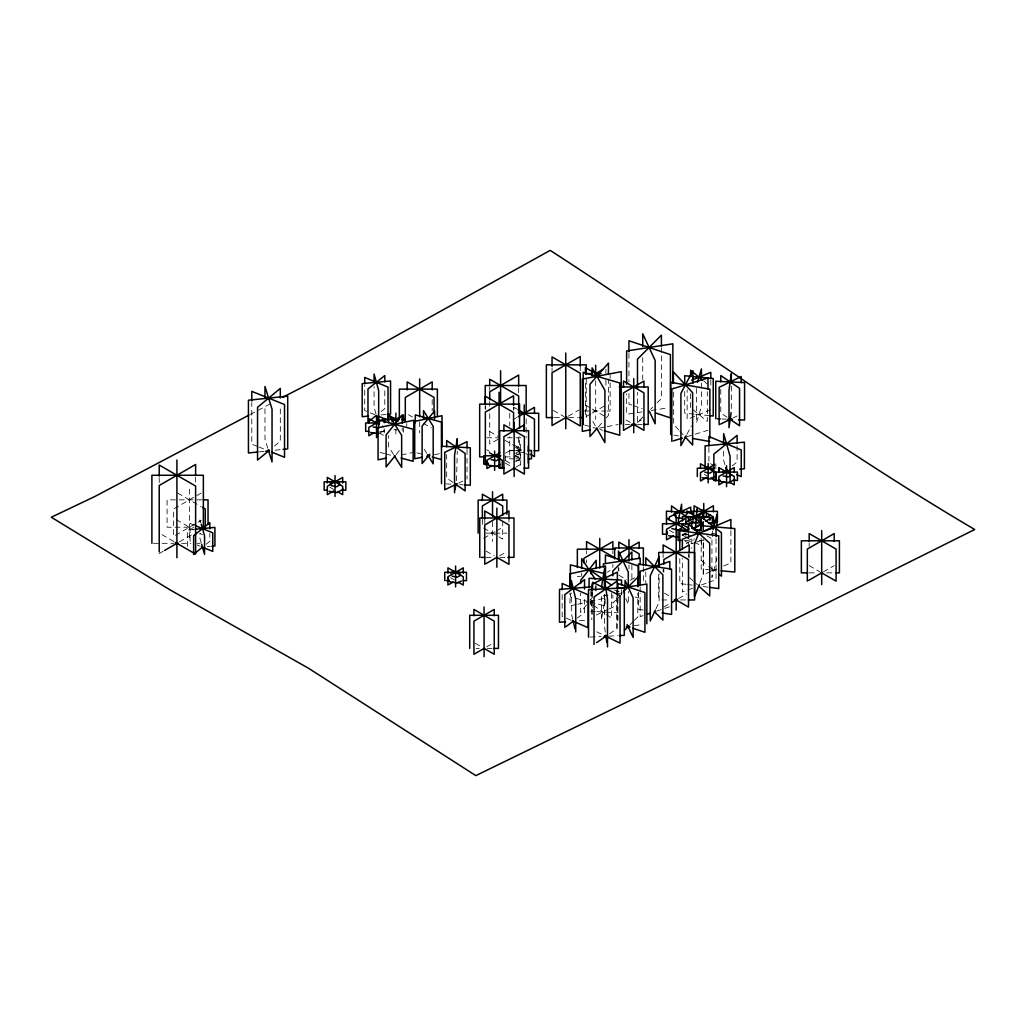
<?xml version="1.0" encoding="UTF-8"?>
<svg xmlns="http://www.w3.org/2000/svg" width="1026" height="1026" viewBox="0 0 1026 1026"><rect width="100%" height="100%" fill="white"/><g stroke="black" fill="none" stroke-linecap="round" stroke-linejoin="round"><path stroke-width="0.75" stroke-dasharray="5 3.75" d="M456.519 480.655L457.263 451.158M711.941 534.084L712.711 531.096M716.956 558.08L711.941 577.484L711.941 537.175M699.937 582.858L703.208 574.419L703.208 539.253M655.96 608.803L659.128 601.98L659.128 573.893M686.894 434.37L691.383 425.893M586.487 604.917L580.652 612.445L580.652 593.208M590.36 599.915L592.31 597.401M396.151 454.531L400.178 449.555M598.184 427.137L602.288 422.443M606.392 417.762L608.444 415.415L608.444 378.966M642.917 416.992L637.479 422.43L637.479 392.368M650.535 409.374L652.716 407.207M657.063 402.846L661.411 398.498L661.411 354.175M621.82 594.118L612.868 603.07L612.868 595.054M630.028 624.744L633.363 621.41M634.466 620.294L637.8 616.959L637.8 593.118M274.327 446.13L280.316 441.154L280.316 405.988M206.072 544.267L209.804 541.253L209.804 533.494M732.218 465.945L737.104 462.008L737.104 444.784M381.185 411.529L384.788 408.643L384.788 388.161M577.163 618.152L584.551 612.535L584.551 596.863M609.457 633.85L617.165 628.566L617.165 596.914M201.211 493.057L173.638 508.973L173.638 536.354L201.211 520.438M159.222 553.54L163.262 551.206M179.435 541.856L192.914 534.084M379.902 433.036L384.686 430.279L382.493 425.559M513.988 419.159L516.719 417.582M497.995 439.32L489.723 444.091L489.723 412.401M568.16 416.21L578.908 410.002M505.497 453.171L512.218 449.298M515.501 453.428L521.901 449.734M515.36 455.813L522.183 451.876M590.899 413.799L585.436 416.954L585.436 380.171M592.259 413.016L605.904 405.142M515.501 461.777L521.901 458.083M516.181 466.984L521.644 463.829M637.146 422.443L642.597 419.301M483.631 538.291L495.071 531.686M496.34 530.955L502.689 527.287M499.559 555.81L506.28 551.937M607.341 572.162L610.098 570.571M486.619 646.931L492.98 643.264M682.085 535.521L686.227 533.122M686.227 543.639L694.525 538.855M630.259 580.318L635.351 577.381M663.822 607.084L669.17 603.993M678.519 598.594L686.548 593.964M823.468 571.841L834.215 565.634M250.229 414.453L272.878 402.5M732.91 418.018L737.053 415.992M458.686 483.105L462.867 481.104M596.375 615.023L607.559 609.7M608.957 609.034L617.357 605.045L617.357 594.08M710.749 571.508L703.567 574.573L703.567 540.471M712.185 570.892L716.507 569.045M723.689 565.98L730.884 562.902L730.884 530.352M710.8 409.772L687.151 419.403L687.151 389.765M692.601 588.219L682.354 591.976L682.354 558.4M701.399 585L707.26 582.858M708.722 582.319L716.045 579.639L716.045 538.073M682.534 534.469L685.176 533.584M695.705 542.369L691.755 543.677L685.176 541.484M697.026 541.92L700.976 540.612M643.122 615.613L640.16 616.6L640.16 593.182M656.46 611.163L669.811 606.712M686.881 436.73L707.978 430.253M576.137 604.545L569.969 605.917L569.969 593.092M577.689 604.211L588.501 601.826M590.053 601.48L605.494 598.081M401.384 454.928L412.26 452.646M434.421 454.723L440.487 453.479M599.415 428.111L605.648 426.931M607.2 426.636L618.088 424.572M642.045 411.888L626.63 414.273L626.63 393.702M651.292 410.464L668.259 407.835M607.995 595.234L603.403 595.939L603.403 592.733M618.704 593.579L621.769 593.105M634.196 625.732L642.109 624.513M259.424 451.838L264.144 451.35M275.135 450.196L281.419 449.555M193.581 529.442L187.489 530.032L187.489 547.076M207.303 546.717L210.356 546.422M381.108 414.927L385.84 414.491M579.51 620.692L588.744 619.96M590.091 637.056L600.98 636.518M608.751 636.133L618.088 635.671M584.243 411.041L605.571 411.041M607.097 411.041L610.137 411.041L610.137 379.838M554.348 417.595L562.325 417.595M568.712 417.595L578.279 417.595M625.347 424.418L629.926 424.418M637.531 424.418L642.109 424.418M379.62 431.33L385.827 431.33M486.786 437.807L497.815 437.807M507.267 437.807L524.594 437.807M509.755 450.478L514.411 450.478M515.963 450.478L522.17 450.478M509.755 450.696L514.321 450.696M515.847 450.696L521.939 450.696M505.202 456.891L519.566 456.891L519.566 436.101M514.411 458.827L509.755 458.827L509.755 436.653M515.963 458.827L522.17 458.827M201.737 499.842L167.084 499.842L167.084 527.223L193.863 527.223M486.144 533.148L506.895 533.148M711.839 533.443L714.878 533.443M682.277 534.251L689.87 534.251M684.162 540.445L693.281 540.445M699.36 540.445L703.913 540.445M153.451 543.318L173.727 543.318M181.525 543.318L190.887 543.318M197.12 543.318L200.237 543.318M485.991 557.362L492.211 557.362M499.983 557.362L506.203 557.362M809.296 572.854L817.222 572.854M826.725 572.854L833.061 572.854M577.356 576.561L580.498 576.561M661.834 599.953L669.645 599.953M680.571 599.953L686.817 599.953M476.102 648.406L479.296 648.406M487.273 648.406L492.07 648.406M721.804 418.993L726.357 419.198M446.041 483.9L452.107 484.234M459.686 484.644L462.726 484.811M590.63 611.278L595.272 611.534M596.811 611.624L618.473 612.83M710.364 569.892L701.194 569.097L701.194 538.099M711.89 570.02L716.481 570.418M694.217 414.119L684.714 413.17L684.714 391.329M695.808 414.273L710.069 415.697M686.035 584.345L679.802 583.538L679.802 557.952M687.587 584.538L692.268 585.141M703.169 586.551L707.837 587.154M393.997 429.522L396.716 429.945M518.438 451.799L526.595 453.056M516.001 460.174L522.811 461.225M643.225 610.034L638.493 609.316L638.493 592.143M673.825 435.139L678.519 435.96M521.49 449.927L518.925 449.426L515.488 451.414L517.181 454.377L522.311 455.364M588.514 601.608L570.392 596.927L570.392 593.721M590.027 601.993L605.122 605.891L605.122 594.67M380.159 452.415L384.647 453.633M386.148 454.031L390.65 455.249M416.838 452.787L422.981 454.48M584.705 425.033L598.414 429.022M599.941 429.471L602.98 430.356M685.676 534.123L691.755 535.893M631.913 405.065L628.951 404.077L628.951 392.996M633.401 405.565L642.289 408.528M614.42 590.027L624.898 593.515M635.376 597.017L638.377 598.017L638.377 593.208M257.475 446.413L251.78 444.117L251.78 402.551M258.898 446.977L264.593 449.273M194.35 525.235L190.105 523.491L190.105 542.087M197.184 544.998L200.006 546.165M710.364 463.765L714.776 465.599M374.926 414.773L364.717 410.515L364.717 385.301M570.841 620.166L562.171 616.37L562.171 591.297M596.696 631.785L603.557 635.12M626.219 420.083L630.323 422.443M585.436 405.142L590.899 408.284M592.259 409.079L605.904 416.954M704.323 474.358L706.888 475.846M553.386 410.464L564.133 416.659M809.181 565.634L819.941 571.841M516.719 408.925L513.988 407.348L513.988 410.464M706.863 535.828L712.39 539.022L712.39 534.52M682.085 534.867L684.855 536.457M686.227 537.265L693.14 541.253M694.525 542.049L701.425 546.037L701.425 538.522M669.285 530.262L674.813 533.456M515.36 445.579L522.183 449.516M489.723 431.536L497.995 436.306M504.882 440.295L514.539 445.861M515.911 446.656L518.669 448.247L518.669 435.575M515.501 447.516L524.453 452.684M525.735 453.428L528.3 454.903M515.501 455.865L521.901 459.558M486.696 449.747L489.376 451.299M505.497 460.61L512.218 464.483M505.267 463.047L512.089 466.984M408.502 414.735L412.542 417.069M423.302 423.276L431.369 427.932M664.45 593.195L669.798 596.273M379.081 432.805L384.199 435.755L384.199 428.804M618.832 575.188L626.45 579.587M483.631 528.018L497.61 536.085M498.88 536.816L502.689 539.022L502.689 522.555M486.119 551.154L494.186 555.81M329.897 487.247L333.732 489.466M450.491 577.689L454.326 579.908M475.192 643.264L481.54 646.931M177.69 493.057L201.134 506.587M176.318 519.643L194.235 529.993M199.749 533.174L202.507 534.764M161.916 534.661L174.048 541.664M727.036 417.249L720.778 413.016L720.778 388.046M452.825 482.297L446.669 478.001L446.669 454.595M593.451 605.378L605.122 613.561M606.417 614.471L611.611 618.101L611.611 593.041M701.207 560.337L707.517 565.275M708.786 566.262L716.366 572.175M703.746 381.044L707.312 383.968M693.012 409.707L707.312 421.417L707.312 391.778M689.459 577.548L692.832 580.613M693.961 581.639L697.334 584.717M678.737 429.945L673.402 424.148L673.402 387.7M679.802 431.1L684.073 435.742M590.194 603.583L592.733 607.43M393.522 454.467L388.649 446.733L388.649 435.511M424.328 449.401L426.752 453.338M592.861 421.468L595.875 426.765M625.68 598.581L628.31 604.25L628.31 591.425M267.812 448.298L264.977 439.231L264.977 405.655M200.801 522.811L199.967 519.925L199.967 524.581M201.211 542.857L199.967 538.535L199.967 533.879M724.933 464.727L723.638 460.187L723.638 449.221M375.991 414.004L374.08 407.181L374.08 386.699M572.777 619.512L571.302 613.291L571.302 592.925M605.314 632.131L604.429 626.232L604.429 594.58M809.181 543.19L809.181 546.396M731.32 386.084L731.32 411.041M715.84 463.79L715.84 470.754M710.8 380.133L710.8 387.931M708.902 447.49L708.902 463.149M701.438 382.954L701.438 406.36L696.513 422.827L696.513 385.378M691.755 538.868L691.755 548.346M690.626 393.715L690.626 407.758M689.215 554.438L689.215 557.605M688.331 533.353L688.331 544.549M688.331 554.143L688.331 557.336M685.868 533.828L685.868 536.829M663.822 569.097L663.822 572.264M663.117 554.438L663.117 557.605M663.117 568.673L663.117 571.841M661.411 347.852L661.411 352.598M658.705 574.637L658.705 599.953M645.777 571.777L645.777 582.704M643.366 566.865L643.366 581.049M642.738 357.51L642.738 379.671M640.16 586.936L640.16 591.63M631.888 564.813L631.888 579.241M628.989 564.877L628.989 568.866M628.951 353.431L628.951 381.928M621.564 589.501L621.564 595.76M618.832 568.006L618.832 571.161M618.293 567.429L618.293 570.482M617.96 589.924L617.96 596.286M617.96 597.876L617.96 623.308M617.357 589.373L617.357 592.502M617.165 590.578L617.165 595.324M616.793 590.271L616.793 595.042M616.793 596.632L616.793 628.425M612.855 550.718L612.855 553.758M612.855 564.415L612.855 567.455M610.137 375.157L610.137 378.286M605.904 369.257L605.904 373.939M605.904 380.171L605.904 387.969M604.635 594.862L604.635 601.133L601.505 619.884L601.505 593.259M596.196 585.987L596.196 592.4M595.67 380.851L595.67 419.403M595.272 585.628L595.272 592.04M592.566 591.797L592.566 594.965M592.169 591.964L592.169 617.024M591.822 591.515L591.822 619.717M590.848 591.04L590.848 603.57M586.577 550.718L586.577 553.758M586.577 559.85L586.577 562.889M586.256 379.235L586.256 417.595M581.704 573.124L581.704 576.33M580.254 366.064L580.254 370.861M552.039 368.116L552.039 371.309M526.158 418.8L526.158 437.807M520.618 444.207L520.618 465.099M518.669 387.764L518.669 394.099M513.564 406.95L513.564 410.144M509.755 413.247L509.755 425.739M508.96 518.874L508.96 522.016M505.472 455.762L505.472 464.111M492.531 521.708L492.531 541.446M489.723 387.161L489.723 390.342M489.723 401.307L489.723 410.939M485.349 405.809L485.349 409.002M485.221 406.116L485.221 409.297M484.772 518.874L484.772 523.593M482.361 519.4L482.361 525.71M467.048 449.465L467.048 479.116M432.19 399.524L432.19 410.746M419.672 421.699L419.672 432.921M406.745 423.584L406.745 426.367M403.564 428.009L403.564 432.19M402.179 427.842L402.179 431.048M395.895 429.317L395.895 434.024M195.62 477.128L195.62 483.451M189.451 489.12L189.451 540.138M159.222 477.718L159.222 482.464"/><path stroke-width="1.5" d="M689.985 520.862L690.19 518.515M731.102 412.555L728.999 427.701L728.999 390.265L731.32 373.605L731.32 382.967M455.031 489.735L456.019 483.682M601.505 586.987L604.635 568.237L604.635 579.203M713.096 529.596L716.956 514.667L716.956 525.53M697.411 382.377L701.438 368.911L701.438 376.709M695.038 595.503L699.399 584.256M650.894 619.717L655.332 610.162M686.137 435.781L680.905 445.669L680.905 393.381L692.871 370.771L692.871 383.455M395.151 455.775L386.109 466.971L386.109 434.909L402.179 415.017L402.179 423.033M429.791 454.223L422.122 463.508L422.122 426.059L434.588 410.977L434.588 418.775M597.158 428.304L589.976 436.512L589.976 384.224L608.444 363.127L608.444 374.221M623.359 591.669L637.8 577.228L637.8 586.757M624.462 630.297L628.912 625.86M676.737 511.628L673.928 514.09L676.249 517.784L682.328 518.194M684.214 516.553L686.086 514.911M269.53 450.119L257.539 460.071L257.539 407.322L280.316 388.405L280.316 397.998M202.353 547.281L193.645 554.322L193.645 535.726L209.804 522.644L209.804 528.852M724.882 471.832L727.319 469.87M566.057 626.604L573.457 620.974M596.606 642.661L606.892 635.607M164.609 550.423L176.741 543.421M391.906 419.685L394.189 418.364L398.037 419.095M392.047 421.622L403.564 414.966L403.564 420.532M373.964 432.805L368.847 435.755L368.847 427.406L384.199 418.544L384.199 422.725M329.885 482.797L332.168 481.463M333.732 490.941L327.332 494.635L327.332 486.286L342.684 477.423L342.684 482.99M343.171 489.145L337.195 492.595L329.038 491.339M518.079 416.8L534.456 407.348L534.456 413.581M594.99 373.99L603.173 369.27M499.739 452.799L486.94 460.187L486.94 468.536L492.057 465.586M566.827 416.979L552.039 425.521L552.039 372.759L580.254 356.471L580.254 366.064M488.043 463.252L485.349 464.804L485.349 412.054L513.564 395.767L513.564 405.347M500.393 464.432L496.802 466.509L488.645 465.24M514.821 467.766L503.907 474.076L503.907 436.627L524.376 424.815L524.376 431.048M634.414 424.02L623.5 430.317L623.5 392.881L643.956 381.056L643.956 387.302M450.478 573.226L453.915 571.251L457.763 571.982M449.208 584.333L453.056 582.114M486.119 563.569L496.866 557.362L508.96 564.338L508.96 524.953L484.772 510.986L484.772 518.874M461.379 580.972L457.801 583.037L449.632 581.78M714.571 464.534L700.489 472.665L700.489 481.014L706.888 477.321M712.159 471.793L709.864 473.114L704.734 472.14M713.942 476.91L710.351 478.975L702.194 477.718M722.586 472.345L724.869 471.011L727.434 471.511M731.705 474.961L728.268 476.949L723.125 475.961M724.01 481.887L718.893 484.849L718.893 476.487L734.244 467.625L734.244 471.806M734.731 479.36L728.755 482.81L720.598 481.54M694.063 516.95L713.416 505.78L713.416 511.782M682.662 527.39L678.327 529.891L671.863 528.659M673.428 535.854L666.528 539.843L666.528 529.313L685.868 518.156L685.868 524.158M710.21 515.014L705.875 517.514L700.707 516.527M693.05 528.505L701.335 523.722M705.478 521.323L712.39 517.335L712.39 523.35M693.14 529.134L701.425 524.35M671.838 602.454L677.186 599.364M808.668 580.383L822.121 572.611M248.805 415.197L94.495 496.674L51.3 517.232L169.623 589.629L308.634 668.324L475.833 775.618L700.668 666.156L974.7 529.506C828.649 443.488 692.447 342.286 550.18 250.382L322.344 376.875L282.778 397.267M686.086 522.157L706.337 511.538L706.337 516.052M720.521 424.11L731.538 418.698M457.288 483.772L444.745 489.761L444.745 452.325L467.048 441.667L467.048 447.913M703.567 531.173L730.884 519.502L730.884 528.8M691.588 380.159L710.8 372.323L710.8 378.568M647.573 614.125L650.535 613.138M673.325 440.885L682.367 438.115M685.676 530.583L688.715 529.698M690.28 517.335L696.513 515.745M700.899 521.529L695.923 522.798L691.473 521.349M385.84 458.199L378.068 459.828L378.068 427.765L413.811 420.262L413.811 452.325M422.289 457.198L414.722 458.75L414.722 421.301L442.001 415.722L442.001 446.926M426.842 456.275L429.868 455.647M590.078 429.881L582.306 431.356L582.306 379.069L621.205 371.694L621.205 423.982M618.383 588.437L646.855 584.038L646.855 623.77M626.296 626.963L629.451 626.463M257.859 451.991L248.433 452.979L248.433 400.217L287.703 396.139L287.703 448.901L282.984 449.388M265.708 451.183L268.85 450.85M195.107 529.288L214.921 527.377L214.921 545.986L211.869 546.281M368.501 416.107L362.191 416.697L362.191 383.609L390.56 380.954L390.56 414.042L387.418 414.337M739.682 469.241L744.389 468.792L744.389 442.168L705.093 445.887L705.093 467.818M565.647 621.782L559.491 622.269L559.491 589.373L591.822 586.821L591.822 589.95M604.083 636.364L607.2 636.21M619.64 635.594L624.308 635.363L624.308 587.885L588.539 589.655L588.539 637.133M585.769 373.605L591.861 373.605M594.913 373.605L601.005 373.605M619.255 386.969L648.201 386.969L648.201 424.418L643.635 424.418M518.887 413.247L538.701 413.247L538.701 450.696L534.123 450.696M552.745 417.595L546.358 417.595L546.358 364.846L586.256 364.846L586.256 374.439M579.882 417.595L583.076 417.595M398.986 419.403L385.032 419.403L385.032 422.186M402.089 419.403L405.193 419.403M379.62 422.981L365.666 422.981L365.666 431.33L368.77 431.33M631.439 424.418L636.017 424.418M528.377 450.478L531.481 450.478L531.481 458.827L528.377 458.827M500.829 455.762L483.759 455.762L483.759 464.111L488.414 464.111M484.464 456.891L479.668 456.891L479.668 404.129L519.566 404.129L519.566 428.111M504.241 468.164L499.662 468.164L499.662 430.715L528.608 430.715L528.608 468.164L524.042 468.164M714.365 468.228L697.308 468.228L697.308 476.577M720.367 480.412L715.712 480.412L715.712 472.063L737.425 472.063L737.425 480.412L734.321 480.412M327.256 490.197L324.152 490.197L324.152 481.848L345.865 481.848L345.865 490.197L342.774 490.197M203.315 499.842L208.034 499.842L208.034 524.183M690.062 511.358L717.418 511.358L717.418 521.875M712.852 521.875L715.892 521.875M701.194 522.914L689.036 522.914L689.036 525.928M708.799 522.914L714.878 522.914M689.87 523.735L662.514 523.735L662.514 534.251L667.08 534.251M688.715 529.929L678.083 529.929L678.083 540.445L681.123 540.445M694.794 529.929L700.873 529.929M175.292 543.318L178.409 543.318M615.151 549.179L577.356 549.179L577.356 567.429M481.322 557.362L484.426 557.362M507.755 557.362L513.975 557.362L513.975 517.976L479.77 517.976L479.77 557.362M807.706 572.854L801.37 572.854L801.37 540.792L839.409 540.792L839.409 572.854L836.241 572.854M446.31 580.639L449.401 580.639M463.367 580.639L466.471 580.639L466.471 572.29L444.758 572.29L444.758 580.639M674.326 599.953L677.442 599.953M688.382 599.953L694.615 599.953L694.615 552.475L658.705 552.475L658.705 565.134M493.66 648.406L498.456 648.406L498.456 615.305L469.716 615.305L469.716 648.406M717.251 418.775L720.29 418.916M727.883 419.275L732.436 419.48M738.515 419.762L744.581 420.044L744.581 382.595L715.738 381.262L715.738 418.711M441.488 446.207L470.306 447.785L470.306 485.221L464.239 484.888M677.673 510.807L683.752 511.217M701.194 525.697L734.808 528.595L734.808 572.008L721.06 570.815M710.069 415.697L713.237 416.005L713.237 378.568L684.714 375.721L684.714 385.083M709.389 587.359L718.739 588.565L718.739 535.803L679.802 530.775L679.802 549.962M370.553 432.459L378.709 433.729M668.67 535.687L678.955 537.278M662.116 612.958L671.568 614.42L671.568 569.161L638.493 564.043L638.493 585.897M692.627 438.448L709.851 441.501M706.465 467.189L710.325 467.92M393.74 423.558L396.305 424.046M374.823 421.93L378.684 422.674M373.079 426.88L378.222 427.855M492.916 454.71L495.494 455.211M491.185 459.661L496.315 460.648L499.752 458.66L498.623 456.685M701.604 510.05L705.478 510.781M674.056 522.426L679.238 523.414M333.322 480.809L337.169 481.54M452.171 576.202L457.301 577.176L460.751 575.188L459.045 572.226M378.658 419.955L413.132 429.24L413.132 461.302L401.14 458.071M432.202 457.019L441.424 459.558M604.506 430.805L619.73 435.242L619.73 382.954L583.191 372.297L583.191 424.584M694.794 529.698L697.834 530.583M697.988 516.219L702.438 517.668M655.614 412.965L670.427 417.903L670.427 354.598L628.951 340.773L628.951 351.854M626.95 626.296L629.938 627.296M632.939 628.297L644.918 632.285L644.918 592.553L617.96 583.563L617.96 588.334M271.723 452.12L284.535 457.275L284.535 404.513L251.78 391.368L251.78 400.961M195.761 525.812L212.754 532.815L212.754 551.411L201.429 546.755M736.822 474.743L741.234 476.564L741.234 449.939L708.902 436.525L708.902 445.925M377.837 415.979L388.033 420.224L388.033 387.135L364.717 377.427L364.717 383.724M572.29 620.794L588.167 627.758L588.167 594.862L562.171 583.473L562.171 589.732M604.93 635.787L620.037 643.135L620.037 595.657L592.566 582.306L592.566 590.219M599.081 375.567L585.436 367.693L585.436 373.939M633.042 424.02L643.956 430.317L643.956 392.881L623.5 381.056L623.5 387.302M729.127 481.887L734.244 484.849L734.244 476.487L718.893 467.625L718.893 471.806M710.723 478.052L715.84 481.014L715.84 472.665L700.489 463.79L700.489 467.971M565.48 417.441L580.254 425.97L580.254 373.207L552.039 356.92L552.039 366.513M821.287 572.611L836.087 581.152L836.087 549.09L809.181 533.571L809.181 541.587M518.079 409.707L534.456 419.159L534.456 456.608L530.365 454.249M701.335 522.119L693.05 517.335L693.05 520.336M688.997 528.339L682.085 524.35L682.085 527.351M666.528 518.156L685.868 529.313M489.505 452.799L502.291 460.187L502.291 468.536L497.174 465.586M513.462 467.766L524.376 474.076L524.376 436.627L503.907 424.815L503.907 431.048M398.447 420.878L388.213 414.966L388.213 420.532M615.536 558.311L586.577 541.6L586.577 549.205M379.081 424.456L368.847 418.544L368.847 422.725M675.146 599.364L688.51 607.084L688.51 559.593L663.117 544.934L663.117 552.847M337.567 491.685L342.684 494.635L342.684 486.286L327.332 477.423L327.332 482.99M458.173 582.114L463.29 585.077L463.29 576.727L447.939 567.853L447.939 573.419M202.507 507.383L205.264 508.973L205.264 527.236M175.395 542.446L195.62 554.117L195.62 486.067L159.222 465.047L159.222 476.128M701.463 520.195L687.022 510.999L687.022 514.013M729.537 418.954L739.541 425.739L739.541 388.29L720.778 375.567L720.778 381.813M455.287 484.015L465.124 490.877L465.124 453.428L446.669 440.552L446.669 446.797M611.611 585.205L590.848 570.674L590.848 573.803M718.893 574.15L721.419 576.112L721.419 532.712L701.207 516.937L701.194 530.352M702.553 380.069L690.626 370.322L690.626 376.555M698.462 585.743L709.71 595.978L709.71 543.216L688.331 523.773L688.331 531.763M654.332 611.56L662.886 620.114L662.886 574.855L645.777 557.734L645.777 565.531M685.15 436.909L692.627 445.015L692.627 392.727L673.402 371.861L673.402 382.954M595.272 579.215L581.704 558.695L581.704 568.314M394.343 455.762L401.653 467.369L401.653 435.306L388.649 414.671L388.649 422.686M427.547 454.646L433.19 463.842L433.19 426.393L423.533 410.644L423.533 418.441M712.172 469.151L713.301 471.126M338.452 481.784L340.145 484.747L336.708 486.734L331.578 485.76L330.449 483.785M596.619 428.086L604.904 442.616L604.904 390.316L592.105 367.859L592.105 375.785M712.916 518.181L714.019 520.554M649.266 411.131L655.139 423.776L655.139 360.472L642.738 333.771L642.738 346.429M666.464 530.942L667.567 533.315M627.078 624.501L632.452 636.069M487.004 461.713L488.094 464.06M448.003 578.241L449.093 580.601M268.273 449.811L272.044 461.905L272.044 409.143L264.977 386.469L264.977 397.665M201.211 524.248L204.559 535.764L204.559 554.373L201.635 544.293M725.792 467.753L726.652 470.78M378.299 422.199L376.375 415.376L367.975 422.109L367.975 389.008L384.788 375.542L384.788 381.852M573.149 621.063L574.996 628.848M605.75 635.081L606.841 642.468M834.215 541.587L834.215 533.571L807.321 549.09L807.321 581.152M821.698 530.57L821.698 584.602M741.182 382.749L741.182 376.516L719.136 387.341L719.136 424.79M737.104 443.219L737.104 435.383L713.865 454.056L713.865 480.681M730.076 482.874L730.076 456.249L723.638 433.562L723.638 444.527M726.562 465.791L726.562 486.683M719.021 468.228L719.021 472.409M716.045 536.47L716.045 526.877L682.354 539.214L682.354 548.807M713.416 524.453L713.416 516.95L694.063 505.78L694.063 511.782M709.851 438.333L709.851 389.2L670.696 382.3L670.696 434.588M709.877 520.233L709.877 517.232L682.559 516.476L682.559 520.977M708.171 463.521L708.171 482.848M707.978 389.046L707.978 377.966L671.825 389.059L671.825 441.347M703.733 503.458L703.733 519.259M703.208 531.263L703.208 521.67L694.499 544.152L694.499 596.901M702.72 515.026L702.72 518.181M696.872 511.974L696.872 508.96L695.551 527.749M693.589 516.001L693.589 513L666.425 511.153L666.528 524.158M691.755 522.029L691.755 528.352M690.742 513.192L690.742 507.19L669.273 516.976L669.273 519.977M689.215 552.847L689.215 544.934L663.822 559.593L663.822 564.351M688.484 521.285L688.484 518.271L671.53 505.882L671.53 511.884M681.597 511.743L681.597 504.241L678.404 519.925L678.404 524.427M676.198 515.834L676.16 610.034M672.876 383.378L672.876 343.813L626.63 350.969L626.63 384.199M669.811 569.25L669.811 561.453L640.16 571.328L640.16 585.384M661.411 346.262L661.411 335.181L637.479 359.126L637.479 387.61M659.128 566.083L659.128 556.72L650.266 575.804L650.266 621.076M643.366 565.288L643.366 547.961L614.625 547.961L614.625 558.99M640.147 564.608L640.147 558.195L603.403 563.877L603.403 567.083M639.16 548.397L639.16 542.087L618.832 553.822L618.832 560.132M639.16 558.554L639.16 553.822L618.832 542.087L618.832 548.397M638.377 578.779L638.377 565.954L605.43 554.976L605.43 562.992M633.735 378.62L633.735 432.767M633.119 637.518L633.119 597.773L625.065 580.421L625.065 586.782M631.888 560.004L631.888 551.988L612.868 571.007L612.868 575.817M628.989 539.663L628.989 560.978M628.31 586.615L628.31 572.187L618.46 550.962L618.46 558.978M621.564 584.794L621.564 580.1L589.078 578.292L589.078 587.693M617.357 579.972L617.357 572.136L592.169 584.127L592.169 590.399M617.165 589.001L617.165 581.088L594.041 596.94L594.041 644.418M612.855 549.205L612.855 541.6L583.897 558.311L583.897 562.876M607.495 646.893L607.495 599.402L604.429 578.754L604.429 588.244M605.494 578.844L605.494 566.019L569.969 573.855L569.969 586.68M605.122 578.638L605.122 573.829L570.392 564.864L570.392 587.308M599.723 538.458L599.723 568.173M596.196 568.353L596.196 560.337L580.652 580.383L580.652 583.589M595.67 365.243L595.67 375.875M584.551 589.027L584.551 579.626L564.826 594.644L564.826 627.54M575.727 631.952L575.727 599.056L571.302 580.395L571.302 588.219M565.762 353.008L565.762 428.791M528.3 446.041L528.3 451.607M528.3 454.903L528.3 463.252M526.158 412.465L526.158 385.519L485.221 385.519L485.221 404.539M524.222 404.898L524.222 430.971M518.669 386.174L518.669 375.08L489.723 391.804L489.723 399.73M518.669 413.388L518.669 395.959L489.723 379.248L489.723 385.584M514.141 422.366L514.141 476.526M513.564 431.69L513.564 412.503L485.349 396.216L485.349 404.206M508.96 518.874L508.96 510.986L484.772 524.953L484.772 564.338M506.895 514.244L506.895 500.06L478.154 500.06L478.154 533.148M502.689 500.496L502.689 494.186L482.361 505.921L482.361 518.528M502.689 515.385L502.689 505.921L482.361 494.186L482.361 500.496M500.598 370.758L500.598 403.911M499.059 392.291L499.059 468.087M496.866 508.101L496.866 567.237M494.622 451.055L494.622 470.383M494.25 615.741L494.25 609.431L473.922 621.166L473.922 654.267L484.08 648.406L494.25 654.267L494.25 621.166L473.922 609.431L473.922 615.741M492.531 491.762L492.531 516.232M484.08 607.007L484.08 656.704M463.29 573.419L463.29 567.853L447.939 576.727L447.939 585.077M457.263 446.477L457.263 438.679L454.544 455.313L454.544 492.762M455.608 566.019L455.608 586.91M441.488 483.656L441.424 422.109L415.299 414.914L415.299 422.725M437.384 416.376L437.384 389.123L399.345 389.123L399.345 417.98M434.049 413.452L434.049 397.421L407.155 381.89L407.155 389.906M432.19 389.906L432.19 381.89L405.296 397.421L405.296 421.468M419.672 378.902L419.672 416.889M395.895 413.132L395.895 424.11M378.658 427.97L378.671 390.47L374.08 374.08L374.08 381.967M376.529 416.71L376.529 437.589M335.015 475.577L335.015 496.469M203.366 529.083L203.366 475.269L151.886 475.269L151.886 543.318M195.62 475.538L195.62 464.47L159.222 485.478L159.222 551.95M176.908 459.994L176.908 557.759"/></g></svg>
